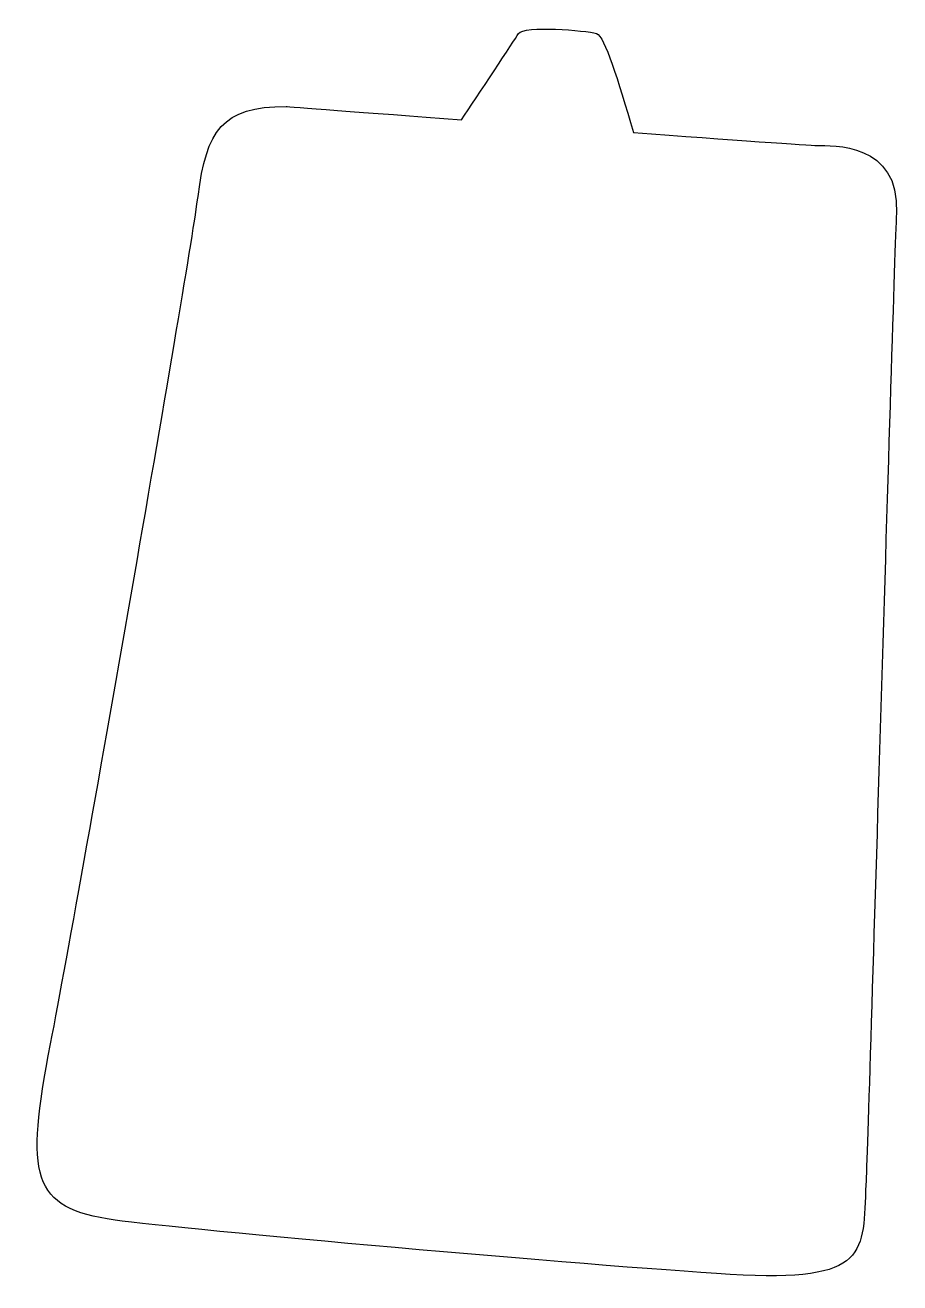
# Model space of a CAD drawing. Header units: centimetres. Extents: x -6.4 to 6.3, y -9.1 to 9.1.
import ezdxf

# ---------------------------------------------------------------- set-up
doc = ezdxf.new("R2010")
doc.units = ezdxf.units.CM
doc.header["$MEASUREMENT"] = 0
doc.layers.add('Camada 1', color=7, linetype='Continuous')

msp = doc.modelspace()

# ---------------------------------------------------------------- linework, layer by layer
at = {"layer": 'Camada 1'}
msp.add_open_spline([(5.06426, 7.33582), (4.97906, 7.33582), (3.81236, 7.42025), (2.41329, 7.52375), (2.41329, 7.52375), (2.18006, 8.29832), (2.00062, 8.91342), (1.87476, 8.95517), (1.87476, 8.95517), (1.72757, 9.00425), (0.81997, 9.07783), (0.74631, 8.95517), (0.74631, 8.95517), (0.68715, 8.85669), (0.13777, 8.0308), (-0.0762, 7.70917), (-0.0762, 7.70917), (-1.47632, 7.81421), (-2.61443, 7.90031), (-2.61443, 7.90031), (-2.61443, 7.90031), (-3.5465, 7.9002), (-3.76738, 7.55688), (-3.89015, 6.60007), (-3.89015, 6.60007), (-4.01289, 5.64339), (-5.52607, -3.0759), (-6.02436, -5.66599), (-6.02436, -5.66599), (-6.39258, -7.57948), (-6.31895, -8.0456), (-5.09221, -8.21726), (-5.09221, -8.21726), (-4.11553, -8.35418), (1.77696, -8.8798), (3.81292, -9.00231), (3.81292, -9.00231), (5.84897, -9.12497), (5.72631, -8.68335), (5.77531, -7.70217), (5.77531, -7.70217), (5.81084, -6.9911), (6.16822, 5.32443), (6.21719, 6.35472), (6.21719, 6.35472), (6.26618, 7.38512), (5.285, 7.33582), (5.06426, 7.33582)], degree=3, knots=[0, 0, 0, 0, 0.07692308, 0.07692308, 0.07692308, 0.07692308, 0.15384615, 0.15384615, 0.15384615, 0.15384615, 0.23076923, 0.23076923, 0.23076923, 0.23076923, 0.30769231, 0.30769231, 0.30769231, 0.30769231, 0.38461538, 0.38461538, 0.38461538, 0.38461538, 0.46153846, 0.46153846, 0.46153846, 0.46153846, 0.53846154, 0.53846154, 0.53846154, 0.53846154, 0.61538462, 0.61538462, 0.61538462, 0.61538462, 0.69230769, 0.69230769, 0.69230769, 0.69230769, 0.76923077, 0.76923077, 0.76923077, 0.76923077, 0.84615385, 0.84615385, 0.84615385, 0.84615385, 1, 1, 1, 1], dxfattribs=at)

doc.saveas('drawing.dxf')
